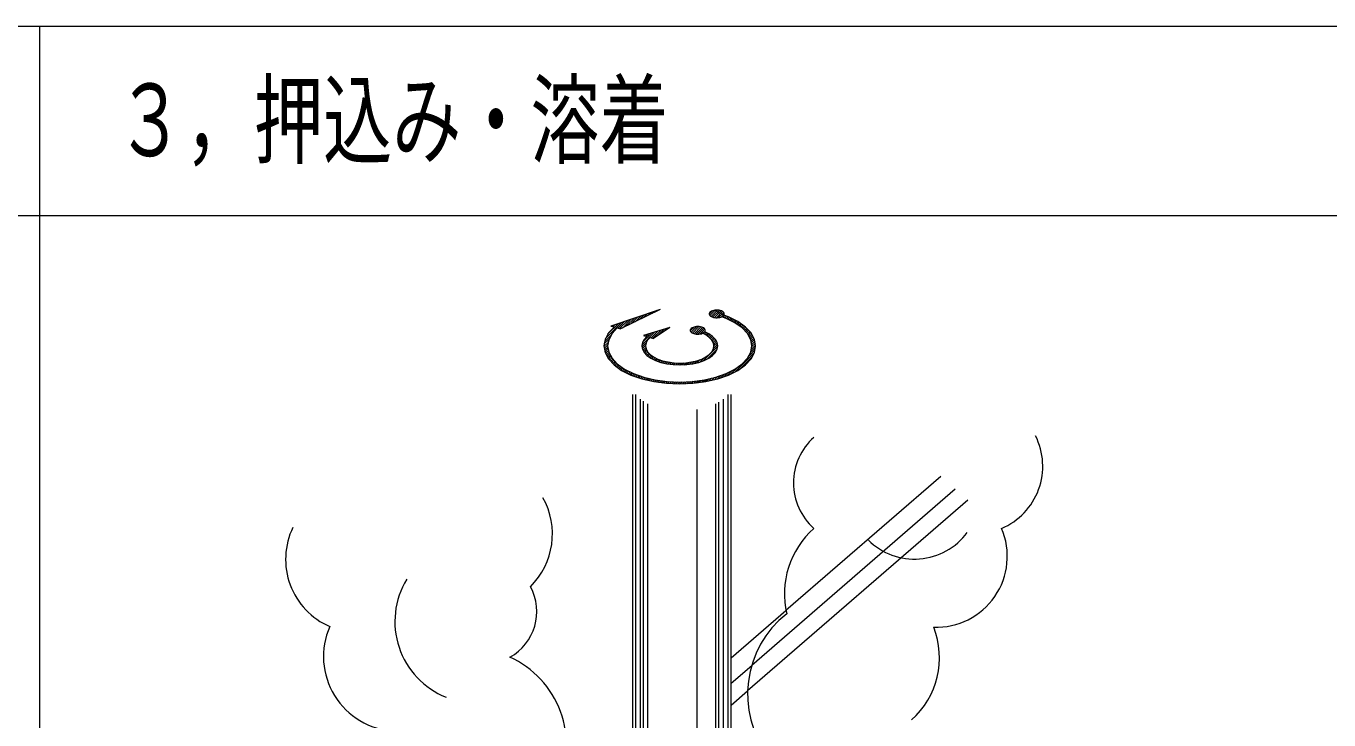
# Model space of a CAD drawing. Units: millimetres on the paper. Extents: x -350 to 350, y -246 to 246.
# Drawn here: x -88.24 to -48.67, y -169.33 to -148.26 of the extents above; entities that cross this region are included whole.
import ezdxf
from ezdxf.enums import TextEntityAlignment as Align

# ---------------------------------------------------------------- set-up
doc = ezdxf.new("R2010")
doc.units = ezdxf.units.MM
doc.layers.add('0-2_M2-2-0', color=7, linetype='Continuous', lineweight=18)
doc.styles.add('ＭＳ ゴシック', font='')
doc.styles.get('ＭＳ ゴシック').set_extended_font_data('MS Gothic')

msp = doc.modelspace()

# ---------------------------------------------------------------- linework, layer by layer
at = {"layer": '0-2_M2-2-0'}
for p, q in [((-167.863, -148.257), (-7.788, -148.257)), ((-87.825, -224.976), (-87.825, -148.257)), ((-87.825, -154.017), (-127.552, -154.017)), ((-48.099, -154.017), (-87.825, -154.017)), ((-68.985, -156.861), (-70.185, -157.455)), ((-69.744, -157.236), (-69.564, -157.057)), ((-69.615, -157.172), (-69.466, -157.023)), ((-69.485, -157.108), (-69.367, -156.99)), ((-69.356, -157.044), (-69.268, -156.956)), ((-69.227, -156.98), (-69.17, -156.923)), ((-69.098, -156.916), (-69.071, -156.89)), ((-67.496, -157.009), (-67.391, -156.904)), ((-67.473, -157.051), (-67.31, -156.888)), ((-67.436, -157.079), (-67.243, -156.886)), ((-67.39, -157.098), (-67.185, -156.893)), ((-67.337, -157.11), (-67.133, -156.907)), ((-67.047, -157.037), (-67.333, -156.89)), ((-67.277, -157.116), (-67.089, -156.927)), ((-67.208, -157.112), (-67.053, -156.957)), ((-67.121, -157.09), (-67.036, -157.005)), ((-67.047, -157.037), (-67.11, -157.085)), ((-67.067, -157.101), (-67.015, -157.049)), ((-67.02, -157.12), (-66.968, -157.067)), ((-70.65, -157.752), (-70.156, -157.257)), ((-70.579, -157.616), (-70.254, -157.291)), ((-70.468, -157.374), (-70.451, -157.357)), ((-70.417, -157.388), (-70.353, -157.324)), ((-70.285, -157.426), (-70.185, -157.455)), ((-70.265, -157.432), (-70.057, -157.224)), ((-70.215, -157.446), (-69.959, -157.19)), ((-70.131, -157.428), (-69.86, -157.157)), ((-70.002, -157.364), (-69.761, -157.124)), ((-69.873, -157.3), (-69.663, -157.09)), ((-68.687, -157.417), (-69.487, -157.657)), ((-68.687, -157.417), (-69.187, -157.743)), ((-68.871, -157.537), (-68.779, -157.444)), ((-68.07, -157.517), (-67.95, -157.398)), ((-68.043, -157.556), (-67.873, -157.385)), ((-68.004, -157.582), (-67.808, -157.386)), ((-67.956, -157.6), (-67.751, -157.394)), ((-67.902, -157.611), (-67.7, -157.409)), ((-67.841, -157.615), (-67.657, -157.431)), ((-67.77, -157.609), (-67.624, -157.462)), ((-66.974, -157.139), (-66.921, -157.086)), ((-66.929, -157.158), (-66.876, -157.105)), ((-66.884, -157.179), (-66.831, -157.125)), ((-66.84, -157.2), (-66.786, -157.146)), ((-66.797, -157.222), (-66.743, -157.168)), ((-66.755, -157.245), (-66.7, -157.19)), ((-66.714, -157.269), (-66.658, -157.213)), ((-66.673, -157.294), (-66.617, -157.237)), ((-66.634, -157.32), (-66.577, -157.262)), ((-66.595, -157.346), (-66.537, -157.288)), ((-66.558, -157.374), (-66.499, -157.315)), ((-66.522, -157.403), (-66.461, -157.343)), ((-66.486, -157.433), (-66.425, -157.371)), ((-66.452, -157.464), (-66.39, -157.401)), ((-66.419, -157.496), (-66.355, -157.432)), ((-66.388, -157.53), (-66.323, -157.464)), ((-70.691, -157.923), (-70.541, -157.773)), ((-70.679, -157.846), (-70.475, -157.642)), ((-69.54, -157.945), (-69.151, -157.556)), ((-69.518, -157.857), (-69.244, -157.584)), ((-69.487, -157.657), (-69.387, -157.685)), ((-69.456, -157.665), (-69.43, -157.64)), ((-69.405, -157.68), (-69.337, -157.612)), ((-69.287, -157.714), (-69.187, -157.743)), ((-69.254, -157.724), (-69.058, -157.528)), ((-69.203, -157.738), (-68.965, -157.5)), ((-69.059, -157.659), (-68.872, -157.472)), ((-67.627, -157.541), (-67.695, -157.588)), ((-67.688, -157.592), (-67.661, -157.565)), ((-67.675, -157.579), (-67.615, -157.519)), ((-67.644, -157.613), (-67.59, -157.559)), ((-67.602, -157.636), (-67.547, -157.581)), ((-67.562, -157.661), (-67.505, -157.604)), ((-67.524, -157.688), (-67.465, -157.63)), ((-67.488, -157.717), (-67.427, -157.657)), ((-67.454, -157.749), (-67.391, -157.686)), ((-67.424, -157.784), (-67.357, -157.717)), ((-67.397, -157.822), (-67.326, -157.751)), ((-67.375, -157.865), (-67.298, -157.788)), ((-67.359, -157.914), (-67.274, -157.829)), ((-66.358, -157.565), (-66.291, -157.498)), ((-66.33, -157.602), (-66.261, -157.533)), ((-66.304, -157.641), (-66.232, -157.569)), ((-66.279, -157.682), (-66.205, -157.607)), ((-66.257, -157.725), (-66.18, -157.647)), ((-66.238, -157.771), (-66.156, -157.689)), ((-66.222, -157.82), (-66.136, -157.734)), ((-66.21, -157.873), (-66.118, -157.781)), ((-66.202, -157.93), (-66.103, -157.831)), ((-70.693, -157.99), (-70.567, -157.864)), ((-70.688, -158.05), (-70.577, -157.939)), ((-70.678, -158.105), (-70.577, -158.005)), ((-70.664, -158.157), (-70.571, -158.063)), ((-70.646, -158.204), (-70.559, -158.117)), ((-70.626, -158.249), (-70.544, -158.167)), ((-70.604, -158.292), (-70.525, -158.213)), ((-70.579, -158.332), (-70.503, -158.257)), ((-69.539, -158.009), (-69.409, -157.879)), ((-69.527, -158.063), (-69.426, -157.961)), ((-69.509, -158.109), (-69.422, -158.022)), ((-69.485, -158.151), (-69.407, -158.072)), ((-69.458, -158.189), (-69.386, -158.116)), ((-69.427, -158.223), (-69.36, -158.156)), ((-69.394, -158.255), (-69.33, -158.191)), ((-69.358, -158.285), (-69.297, -158.224)), ((-69.321, -158.312), (-69.262, -158.253)), ((-67.674, -158.425), (-67.238, -157.989)), ((-67.554, -158.37), (-67.253, -158.069)), ((-67.364, -158.049), (-67.241, -157.927)), ((-67.352, -157.973), (-67.254, -157.875)), ((-66.705, -158.759), (-66.121, -158.175)), ((-66.284, -158.273), (-66.096, -158.085)), ((-66.231, -158.155), (-66.087, -158.01)), ((-66.208, -158.067), (-66.086, -157.945)), ((-66.201, -157.994), (-66.092, -157.885)), ((-70.552, -158.37), (-70.48, -158.298)), ((-70.524, -158.407), (-70.453, -158.337)), ((-70.494, -158.442), (-70.426, -158.374)), ((-70.462, -158.476), (-70.396, -158.41)), ((-70.429, -158.509), (-70.365, -158.444)), ((-70.395, -158.54), (-70.333, -158.477)), ((-70.36, -158.57), (-70.299, -158.508)), ((-70.324, -158.599), (-70.264, -158.538)), ((-70.287, -158.627), (-70.228, -158.567)), ((-70.249, -158.654), (-70.19, -158.595)), ((-70.209, -158.68), (-70.152, -158.622)), ((-70.169, -158.705), (-70.113, -158.648)), ((-69.281, -158.338), (-69.224, -158.281)), ((-69.24, -158.362), (-69.184, -158.306)), ((-69.197, -158.384), (-69.143, -158.329)), ((-69.153, -158.405), (-69.099, -158.351)), ((-69.107, -158.424), (-69.054, -158.371)), ((-69.059, -158.442), (-69.007, -158.39)), ((-69.011, -158.458), (-68.959, -158.406)), ((-68.961, -158.473), (-68.909, -158.422)), ((-68.909, -158.487), (-68.858, -158.436)), ((-68.857, -158.5), (-68.805, -158.448)), ((-68.803, -158.511), (-68.751, -158.459)), ((-68.747, -158.521), (-68.695, -158.469)), ((-68.691, -158.529), (-68.638, -158.477)), ((-68.632, -158.536), (-68.579, -158.483)), ((-68.573, -158.542), (-68.519, -158.488)), ((-68.512, -158.546), (-68.457, -158.491)), ((-68.449, -158.548), (-68.393, -158.492)), ((-68.385, -158.549), (-68.326, -158.491)), ((-68.319, -158.548), (-68.258, -158.488)), ((-68.25, -158.545), (-68.187, -158.482)), ((-68.18, -158.54), (-68.113, -158.473)), ((-68.107, -158.532), (-68.036, -158.461)), ((-68.03, -158.521), (-67.953, -158.444)), ((-67.951, -158.506), (-67.865, -158.421)), ((-67.866, -158.486), (-67.768, -158.388)), ((-67.775, -158.461), (-67.652, -158.338)), ((-66.834, -158.823), (-66.646, -158.635)), ((-66.543, -158.662), (-66.179, -158.298)), ((-70.128, -158.729), (-70.072, -158.673)), ((-70.087, -158.752), (-70.031, -158.697)), ((-70.044, -158.775), (-69.989, -158.72)), ((-70.001, -158.797), (-69.946, -158.742)), ((-69.957, -158.818), (-69.903, -158.764)), ((-69.912, -158.838), (-69.858, -158.785)), ((-69.866, -158.857), (-69.813, -158.804)), ((-69.82, -158.876), (-69.767, -158.824)), ((-69.773, -158.894), (-69.72, -158.842)), ((-69.725, -158.912), (-69.673, -158.86)), ((-69.677, -158.929), (-69.624, -158.877)), ((-69.627, -158.945), (-69.576, -158.893)), ((-69.578, -158.96), (-69.526, -158.908)), ((-69.527, -158.975), (-69.476, -158.923)), ((-69.476, -158.989), (-69.425, -158.937)), ((-69.425, -159.002), (-69.373, -158.951)), ((-69.372, -159.015), (-69.321, -158.964)), ((-69.319, -159.027), (-69.267, -158.976)), ((-69.265, -159.039), (-69.214, -158.987)), ((-69.211, -159.049), (-69.159, -158.998)), ((-69.156, -159.06), (-69.104, -159.008)), ((-69.1, -159.069), (-69.048, -159.017)), ((-69.044, -159.078), (-68.991, -159.025)), ((-68.987, -159.086), (-68.934, -159.033)), ((-68.929, -159.093), (-68.876, -159.04)), ((-68.87, -159.1), (-68.817, -159.046)), ((-68.035, -159.111), (-67.971, -159.047)), ((-67.963, -159.105), (-67.898, -159.04)), ((-67.891, -159.098), (-67.823, -159.03)), ((-67.817, -159.089), (-67.747, -159.019)), ((-67.741, -159.079), (-67.669, -159.007)), ((-67.664, -159.067), (-67.589, -158.992)), ((-67.585, -159.053), (-67.507, -158.975)), ((-67.504, -159.037), (-67.422, -158.955)), ((-67.42, -159.018), (-67.334, -158.932)), ((-67.334, -158.997), (-67.242, -158.905)), ((-67.245, -158.973), (-67.145, -158.874)), ((-67.151, -158.945), (-67.042, -158.836)), ((-67.053, -158.912), (-66.93, -158.789)), ((-66.948, -158.872), (-66.804, -158.728)), ((-68.811, -159.106), (-68.757, -159.052)), ((-68.751, -159.111), (-68.697, -159.057)), ((-68.69, -159.115), (-68.636, -159.061)), ((-68.629, -159.119), (-68.573, -159.064)), ((-68.566, -159.122), (-68.51, -159.066)), ((-68.503, -159.124), (-68.447, -159.067)), ((-68.439, -159.125), (-68.382, -159.068)), ((-68.374, -159.125), (-68.316, -159.067)), ((-68.308, -159.124), (-68.249, -159.065)), ((-68.242, -159.123), (-68.181, -159.063)), ((-68.174, -159.12), (-68.112, -159.059)), ((-68.105, -159.116), (-68.042, -159.054)), ((-69.825, -159.447), (-69.825, -178.642)), ((-69.733, -159.447), (-69.733, -173.27)), ((-69.594, -159.587), (-69.594, -173.32)), ((-69.502, -159.653), (-69.502, -173.348)), ((-69.364, -159.729), (-69.364, -173.386)), ((-67.29, -173.386), (-67.29, -159.729)), ((-67.198, -173.362), (-67.198, -159.681)), ((-67.059, -173.32), (-67.059, -159.588)), ((-66.921, -173.271), (-66.921, -159.447)), ((-66.829, -178.642), (-66.829, -159.447)), ((-67.866, -159.901), (-67.866, -172.638)), ((-60.46, -161.934), (-65.163, -166.007)), ((-60.022, -162.324), (-66.205, -167.678)), ((-59.644, -162.66), (-66.328, -168.449)), ((-66.829, -167.45), (-65.163, -166.007)), ((-66.829, -168.218), (-66.205, -167.678)), ((-66.829, -168.882), (-66.328, -168.449))]:
    msp.add_line(p, q, dxfattribs=at)
for points in [[(-70.385, -157.398), (-70.554, -157.579), (-70.658, -157.773), (-70.693, -157.973), (-70.658, -158.173), (-70.554, -158.367), (-70.385, -158.549), (-70.154, -158.714), (-69.87, -158.856), (-69.541, -158.971), (-69.177, -159.056), (-68.789, -159.108), (-68.389, -159.125), (-67.989, -159.108), (-67.601, -159.056), (-67.237, -158.971), (-66.908, -158.856), (-66.624, -158.714), (-66.394, -158.549), (-66.224, -158.367), (-66.12, -158.173), (-66.085, -157.973), (-66.12, -157.773), (-66.224, -157.579), (-66.394, -157.398), (-66.624, -157.233), (-66.908, -157.091), (-67.047, -157.037)], [(-68.985, -156.861), (-70.484, -157.369), (-70.385, -157.397)], [(-67.358, -156.895), (-67.393, -156.905), (-67.425, -156.917), (-67.451, -156.932), (-67.472, -156.949), (-67.487, -156.968), (-67.495, -156.988), (-67.496, -157.008), (-67.49, -157.028), (-67.477, -157.047), (-67.458, -157.064), (-67.433, -157.08), (-67.403, -157.093), (-67.369, -157.104), (-67.331, -157.111), (-67.292, -157.115), (-67.252, -157.116), (-67.212, -157.113), (-67.174, -157.106), (-67.139, -157.097), (-67.11, -157.085)], [(-67.047, -157.037), (-67.038, -157.017), (-67.036, -156.997), (-67.04, -156.977), (-67.052, -156.958), (-67.07, -156.94), (-67.094, -156.924), (-67.123, -156.91), (-67.157, -156.899), (-67.194, -156.891), (-67.233, -156.887), (-67.273, -156.886), (-67.313, -156.888), (-67.351, -156.894), (-67.358, -156.895)], [(-70.285, -157.426), (-70.446, -157.599), (-70.545, -157.783), (-70.578, -157.973), (-70.545, -158.163), (-70.446, -158.348), (-70.285, -158.52), (-70.066, -158.677), (-69.796, -158.812), (-69.484, -158.921), (-69.138, -159.002), (-68.769, -159.051), (-68.389, -159.068), (-68.009, -159.051), (-67.641, -159.002), (-67.295, -158.921), (-66.982, -158.812), (-66.712, -158.677), (-66.494, -158.52), (-66.332, -158.348), (-66.234, -158.163), (-66.2, -157.973), (-66.234, -157.783), (-66.332, -157.599), (-66.494, -157.426), (-66.712, -157.27), (-66.982, -157.135), (-67.11, -157.086)], [(-67.627, -157.541), (-67.616, -157.522), (-67.612, -157.502), (-67.614, -157.482), (-67.624, -157.463), (-67.64, -157.444), (-67.662, -157.427), (-67.69, -157.413), (-67.722, -157.401), (-67.758, -157.392), (-67.797, -157.387), (-67.837, -157.384), (-67.877, -157.386), (-67.916, -157.39), (-67.953, -157.398), (-67.986, -157.41), (-68.015, -157.424), (-68.039, -157.44), (-68.057, -157.458), (-68.068, -157.477), (-68.072, -157.497), (-68.07, -157.517), (-68.06, -157.536), (-68.044, -157.555), (-68.022, -157.572), (-67.994, -157.586), (-67.962, -157.598), (-67.926, -157.607), (-67.887, -157.612), (-67.847, -157.615), (-67.807, -157.613), (-67.768, -157.609), (-67.731, -157.601), (-67.698, -157.589), (-67.695, -157.588)], [(-69.387, -157.685), (-69.472, -157.776), (-69.524, -157.873), (-69.541, -157.973), (-69.524, -158.073), (-69.472, -158.17), (-69.387, -158.261), (-69.272, -158.344), (-69.13, -158.415), (-68.965, -158.472), (-68.783, -158.515), (-68.589, -158.541), (-68.389, -158.549), (-68.189, -158.541), (-67.995, -158.515), (-67.813, -158.472), (-67.649, -158.415), (-67.507, -158.344), (-67.392, -158.261), (-67.307, -158.17), (-67.255, -158.073), (-67.237, -157.973), (-67.255, -157.873), (-67.307, -157.776), (-67.392, -157.685), (-67.507, -157.603), (-67.627, -157.541)], [(-69.287, -157.714), (-69.364, -157.796), (-69.41, -157.883), (-69.426, -157.973), (-69.41, -158.063), (-69.364, -158.151), (-69.287, -158.233), (-69.183, -158.307), (-69.056, -158.37), (-68.908, -158.422), (-68.744, -158.46), (-68.569, -158.484), (-68.389, -158.492), (-68.209, -158.484), (-68.035, -158.46), (-67.871, -158.422), (-67.723, -158.37), (-67.595, -158.307), (-67.491, -158.233), (-67.415, -158.151), (-67.368, -158.063), (-67.352, -157.973), (-67.368, -157.883), (-67.415, -157.796), (-67.491, -157.714), (-67.595, -157.64), (-67.695, -157.588)]]:
    msp.add_lwpolyline(points, dxfattribs=at)
for centre, radius, start, end in [((-63.09, -162.133), 1.848, 131.5638, 228.4363), ((-59.421, -161.625), 2.055, 293.1309, 26.7255), ((-74.5, -163.684), 2.245, 314.5535, 29.3425), ((-78.128, -164.451), 2.23, 154.2677, 246.469), ((-62.545, -165.507), 2.665, 131.6409, 193.03), ((-61.261, -162.458), 1.989, 225.2367, 323.6743), ((-60.599, -164.359), 2.157, 267.8915, 23.0394), ((-74.567, -166.343), 2.473, 148.6715, 248.1986), ((-74.311, -166.04), 1.58, 298.8142, 28.6154), ((-63.224, -168.551), 3.106, 128.1317, 217.1782), ((-76.938, -167.404), 2.27, 156.4131, 266.7341), ((-63.026, -167.444), 2.525, 311.6147, 21.59), ((-74.754, -170.089), 2.924, 334.6965, 65.6864)]:
    msp.add_arc(centre, radius, start, end, dxfattribs=at)

# ---------------------------------------------------------------- texts
at = {"layer": '0-2_M2-2-0', "style": 'ＭＳ ゴシック', "width": 0.7}
msp.add_text('３，押込み・溶着', height=2.199, dxfattribs=at).set_placement((-85.521, -152.865), align=Align.BOTTOM_LEFT)

doc.saveas('drawing.dxf')
